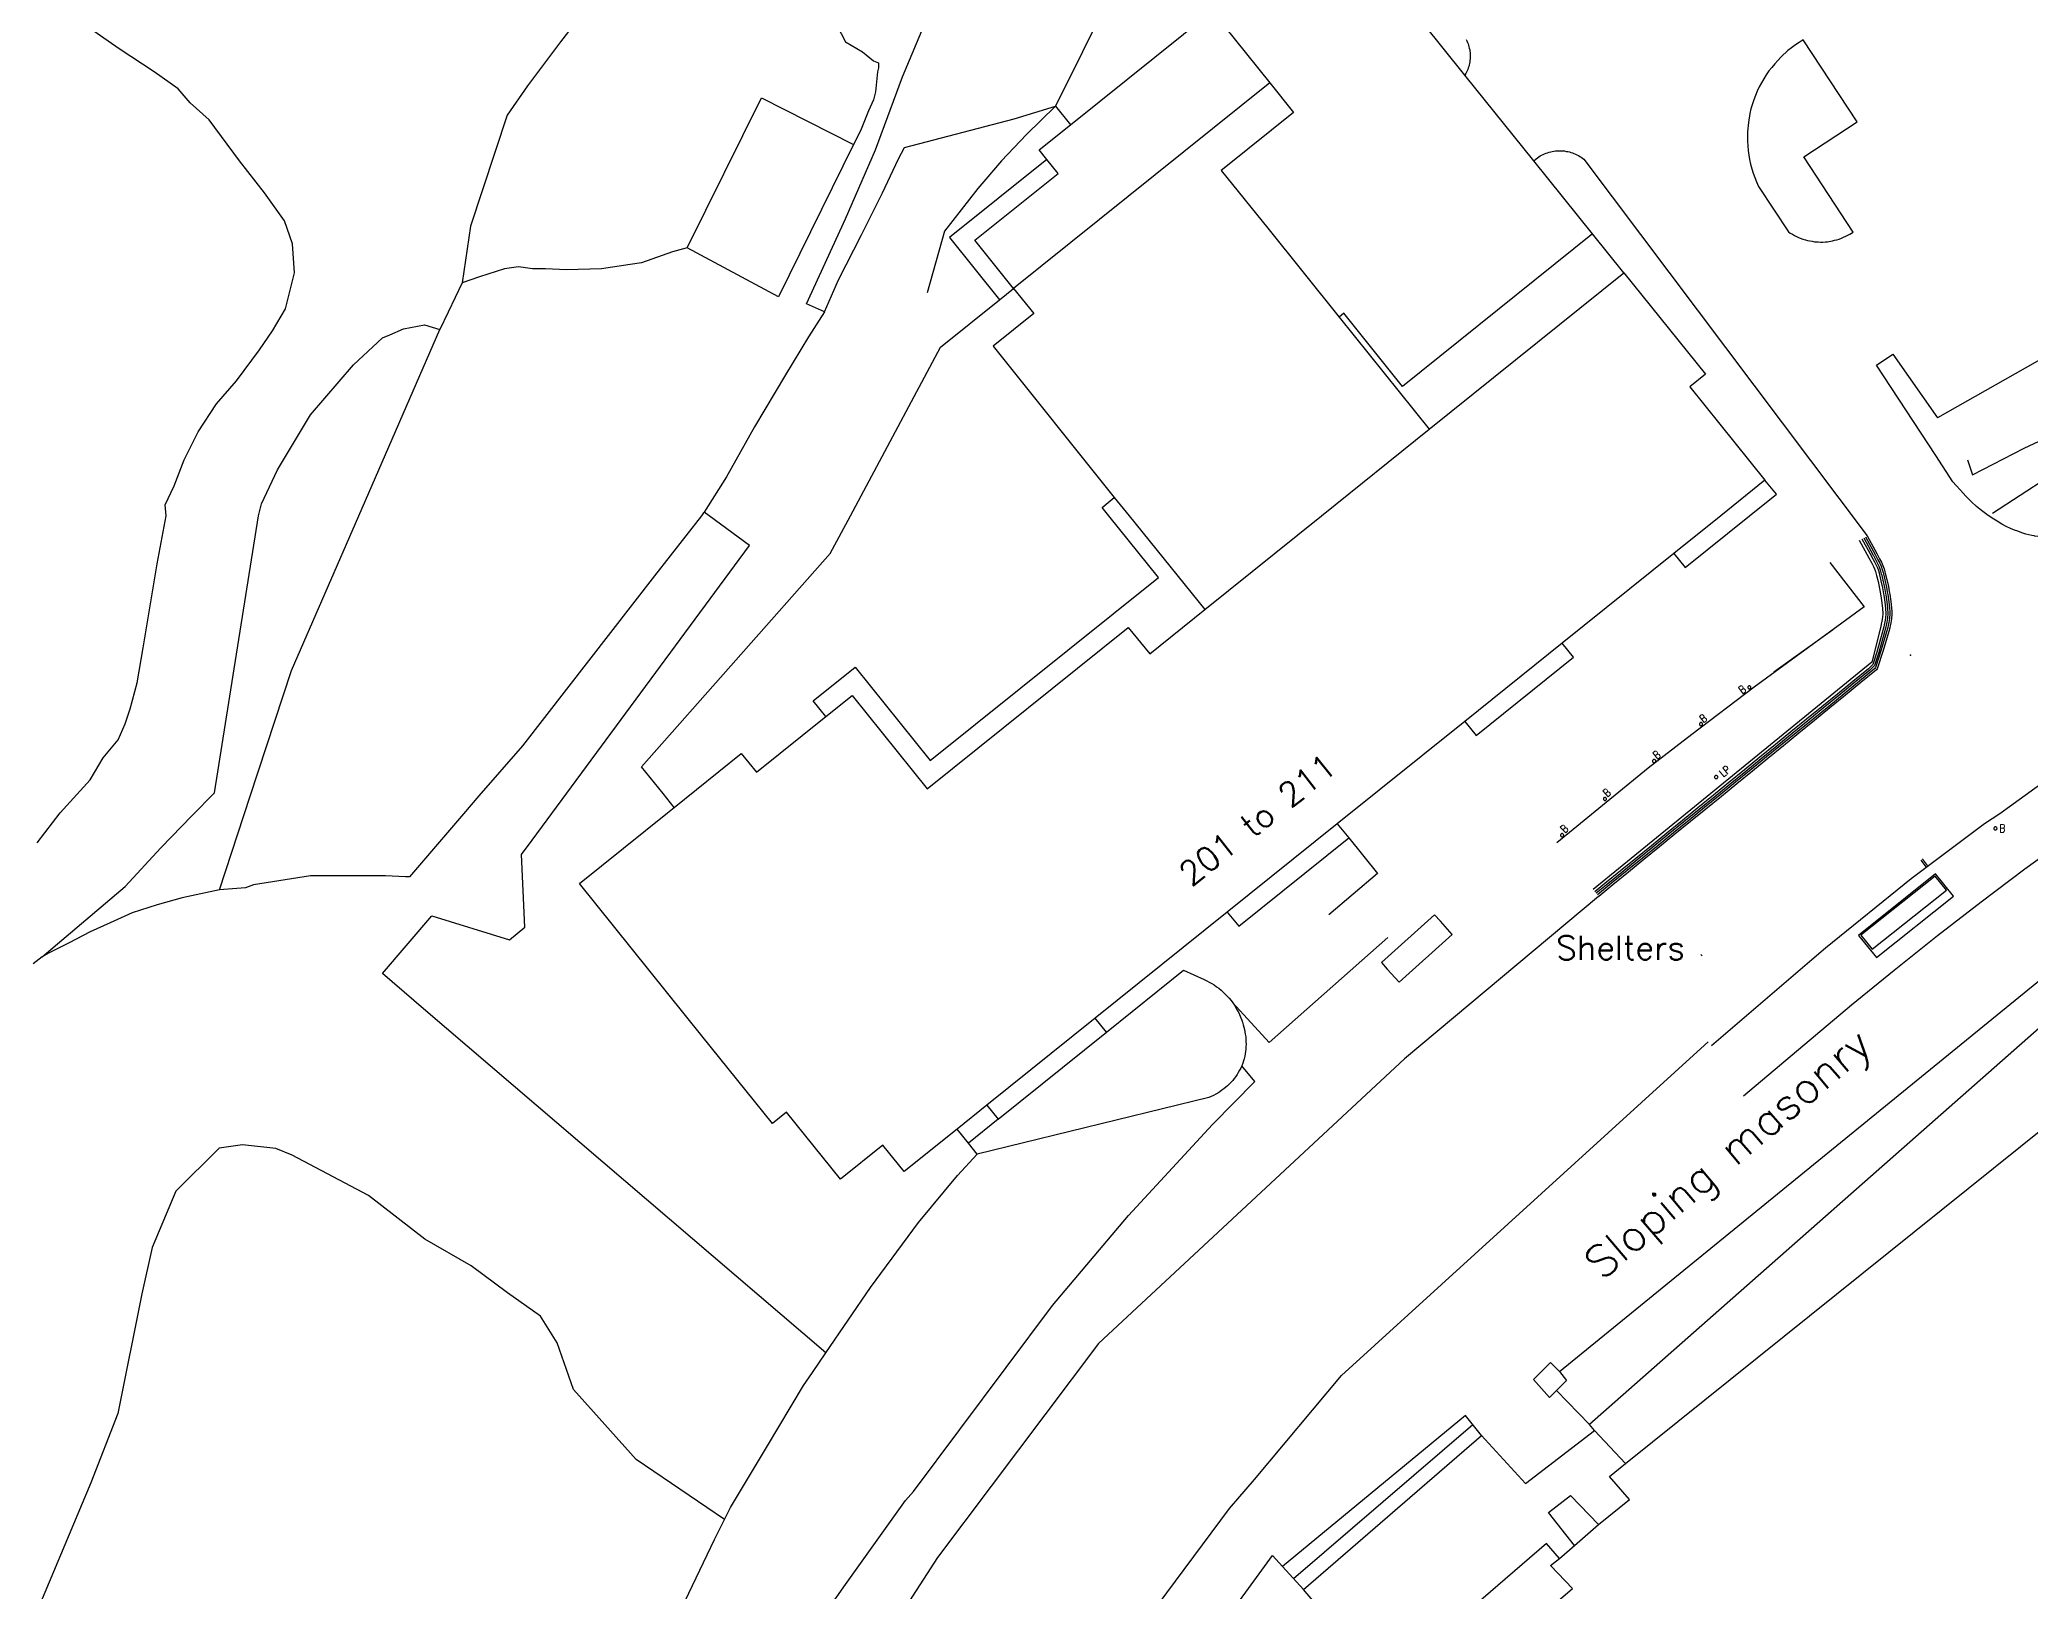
# Model space of a CAD drawing. Extents: x 427500 to 429848, y 434500 to 436505.
# Drawn here: x 429163.1 to 429262.6, y 434946.2 to 435023.8 of the extents above; entities that cross this region are included whole.
import ezdxf

# ---------------------------------------------------------------- set-up
doc = ezdxf.new("R2010")
doc.units = 0
doc.layers.get('0').update_dxf_attribs({"color": 222})
doc.layers.add('LPTIP_Ex_Base', color=8, linetype='Continuous')
doc.styles.add('MtXpl_Romans', font='romans__.ttf')
doc.styles.get("Standard").update_dxf_attribs({"font": 'romans.shx'})

# ---------------------------------------------------------------- blocks, each defined once
blk = doc.blocks.new('MH_LINE')
at = {"color": 0, "linetype": 'ByBlock', "flags": 128}
blk.add_lwpolyline([(-0.5, 0), (0.5, 0)], dxfattribs=at)
blk = doc.blocks.new('CIRCL')
at = {"color": 0, "linetype": 'ByBlock', "flags": 128}
for points in [[(0.5, 0), (0.475, 0.154), (0.404, 0.293), (0.293, 0.404), (0.154, 0.475), (0, 0.5), (-0.154, 0.475), (-0.293, 0.404), (-0.404, 0.293), (-0.475, 0.154), (-0.5, 0), (-0.475, -0.154), (-0.404, -0.293), (-0.293, -0.404), (-0.154, -0.475), (0, -0.5), (0.154, -0.475), (0.293, -0.404), (0.404, -0.293), (0.475, -0.154)], [(0.5, 0), (0.475, -0.154)]]:
    blk.add_lwpolyline(points, dxfattribs=at)

msp = doc.modelspace()

# ---------------------------------------------------------------- linework, layer by layer
at = {"layer": 'LPTIP_Ex_Base', "color": 251, "true_color": 0x636466}
for p, q in [((429221.45, 435035.78), (429213.85, 435020.49)), ((429191.45, 435026.75), (429189.1, 435023.7)), ((429234.32, 435022.04), (429230.68, 435026.57)), ((429206.2, 435021.95), (429207.9, 435026)), ((429167.05, 435023.35), (429164.25, 435025.3)), ((429202.7, 435024.95), (429203.35, 435023.7)), ((429214.6, 435019.55), (429221.68, 435025.24)), ((429221.68, 435025.24), (429224.56, 435021.65)), ((429189.1, 435023.7), (429187.45, 435021.5)), ((429203.35, 435023.7), (429204.2, 435023.2)), ((429234.39, 435023.82), (429234.42, 435023.75)), ((429234.42, 435023.75), (429234.45, 435023.68)), ((429234.45, 435023.68), (429234.48, 435023.61)), ((429234.48, 435023.61), (429234.5, 435023.54)), ((429234.5, 435023.54), (429234.52, 435023.46)), ((429250.84, 435023.55), (429250.65, 435023.41)), ((429251.03, 435023.68), (429250.84, 435023.55)), ((429251.23, 435023.8), (429251.03, 435023.68)), ((429253.93, 435019.71), (429251.23, 435023.8)), ((429168.8, 435022.2), (429167.05, 435023.35)), ((429204.2, 435023.2), (429204.75, 435022.75)), ((429204.75, 435022.75), (429205, 435022.65)), ((429205, 435022.65), (429205, 435022.4)), ((429234.53, 435022.55), (429234.51, 435022.48)), ((429234.52, 435023.46), (429234.54, 435023.39)), ((429234.55, 435022.62), (429234.53, 435022.55)), ((429234.54, 435023.39), (429234.56, 435023.31)), ((429234.56, 435022.7), (429234.55, 435022.62)), ((429234.56, 435023.31), (429234.57, 435023.24)), ((429234.57, 435022.78), (429234.56, 435022.7)), ((429234.57, 435023.24), (429234.58, 435023.16)), ((429234.58, 435022.85), (429234.57, 435022.78)), ((429234.58, 435023.16), (429234.58, 435023.08)), ((429234.58, 435023.08), (429234.59, 435023.01)), ((429234.59, 435023.01), (429234.58, 435022.93)), ((429234.58, 435022.93), (429234.58, 435022.85)), ((429249.81, 435022.61), (429249.66, 435022.43)), ((429249.96, 435022.78), (429249.81, 435022.61)), ((429250.13, 435022.95), (429249.96, 435022.78)), ((429250.47, 435023.27), (429250.13, 435022.95)), ((429250.65, 435023.41), (429250.47, 435023.27)), ((429170, 435021.35), (429168.8, 435022.2)), ((429204.95, 435022.2), (429204.85, 435021.2)), ((429204.85, 435018.3), (429206.2, 435021.95)), ((429205, 435022.4), (429204.95, 435022.2)), ((429224.56, 435021.65), (429211.76, 435011.37)), ((429224.56, 435021.65), (429225.75, 435020.17)), ((429234.36, 435022.12), (429234.32, 435022.04)), ((429237.76, 435017.76), (429234.32, 435022.04)), ((429234.4, 435022.19), (429234.36, 435022.12)), ((429234.43, 435022.26), (429234.4, 435022.19)), ((429234.46, 435022.33), (429234.43, 435022.26)), ((429234.49, 435022.4), (429234.46, 435022.33)), ((429234.51, 435022.48), (429234.49, 435022.4)), ((429249.14, 435021.66), (429249.03, 435021.45)), ((429249.38, 435022.06), (429249.14, 435021.66)), ((429249.52, 435022.25), (429249.38, 435022.06)), ((429249.66, 435022.43), (429249.52, 435022.25)), ((429170.6, 435020.65), (429170, 435021.35)), ((429171.55, 435019.8), (429170.6, 435020.65)), ((429187.45, 435021.5), (429186.435, 435020.038)), ((429195.43, 435013.41), (429199.15, 435020.9)), ((429199.15, 435020.9), (429203.75, 435018.57)), ((429204.75, 435020.8), (429204.5, 435020.25)), ((429204.85, 435021.2), (429204.75, 435020.8)), ((429248.76, 435020.8), (429248.62, 435020.36)), ((429248.84, 435021.02), (429248.76, 435020.8)), ((429248.93, 435021.24), (429248.84, 435021.02)), ((429249.03, 435021.45), (429248.93, 435021.24)), ((429173.05, 435017.75), (429171.55, 435019.8)), ((429186.435, 435020.038), (429184.606, 435014.496)), ((429204.5, 435020.25), (429204.1, 435019.25)), ((429206.3, 435018.43), (429211.79, 435019.86)), ((429211.79, 435019.86), (429213.85, 435020.49)), ((429213.85, 435020.49), (429212.41, 435019.08)), ((429213.04, 435018.3), (429214.6, 435019.55)), ((429213.85, 435020.49), (429214.6, 435019.55)), ((429225.75, 435020.17), (429222.37, 435017.46)), ((429248.49, 435019.67), (429248.45, 435019.21)), ((429248.57, 435020.13), (429248.49, 435019.67)), ((429248.62, 435020.36), (429248.57, 435020.13)), ((429251.26, 435017.95), (429253.93, 435019.71)), ((429203.75, 435018.57), (429200, 435010.95)), ((429204.1, 435019.25), (429203.75, 435018.57)), ((429212.41, 435019.08), (429211.16, 435017.75)), ((429248.45, 435019.21), (429248.44, 435018.98)), ((429248.44, 435018.98), (429248.45, 435018.74)), ((429248.45, 435018.74), (429248.46, 435018.51)), ((429174.3, 435016.15), (429173.05, 435017.75)), ((429203.35, 435014.85), (429204.85, 435018.3)), ((429205.2, 435016.15), (429206, 435017.85)), ((429206, 435017.85), (429206.3, 435018.43)), ((429213.42, 435017.83), (429208.55, 435013.92)), ((429211.16, 435017.75), (429209.97, 435016.37)), ((429213.42, 435017.83), (429213.04, 435018.3)), ((429213.98, 435017.13), (429213.42, 435017.83)), ((429237.76, 435017.76), (429237.88, 435017.86)), ((429240.7, 435014.11), (429237.76, 435017.76)), ((429237.88, 435017.86), (429237.95, 435017.91)), ((429237.95, 435017.91), (429238.01, 435017.95)), ((429238.01, 435017.95), (429238.08, 435018)), ((429238.08, 435018), (429238.15, 435018.04)), ((429238.15, 435018.04), (429238.23, 435018.07)), ((429238.23, 435018.07), (429238.3, 435018.11)), ((429238.3, 435018.11), (429238.38, 435018.14)), ((429238.38, 435018.14), (429238.45, 435018.16)), ((429238.45, 435018.16), (429238.53, 435018.19)), ((429238.53, 435018.19), (429238.61, 435018.21)), ((429238.61, 435018.21), (429238.69, 435018.23)), ((429238.69, 435018.23), (429238.77, 435018.24)), ((429238.77, 435018.24), (429238.85, 435018.25)), ((429238.85, 435018.25), (429238.93, 435018.26)), ((429238.93, 435018.26), (429239.06, 435018.26)), ((429239.06, 435018.26), (429239.14, 435018.26)), ((429239.14, 435018.26), (429239.22, 435018.25)), ((429239.22, 435018.25), (429239.3, 435018.25)), ((429239.3, 435018.25), (429239.38, 435018.23)), ((429239.38, 435018.23), (429239.46, 435018.22)), ((429239.46, 435018.22), (429239.54, 435018.2)), ((429239.54, 435018.2), (429239.62, 435018.18)), ((429239.62, 435018.18), (429239.69, 435018.15)), ((429239.69, 435018.15), (429239.77, 435018.12)), ((429239.77, 435018.12), (429239.84, 435018.09)), ((429239.84, 435018.09), (429239.92, 435018.06)), ((429239.92, 435018.06), (429239.99, 435018.02)), ((429239.99, 435018.02), (429240.06, 435017.98)), ((429240.06, 435017.98), (429240.13, 435017.94)), ((429240.13, 435017.94), (429240.2, 435017.89)), ((429240.2, 435017.89), (429240.26, 435017.84)), ((429240.26, 435017.84), (429254.431, 434999)), ((429248.46, 435018.51), (429248.48, 435018.28)), ((429248.48, 435018.28), (429248.51, 435018.04)), ((429248.51, 435018.04), (429248.55, 435017.82)), ((429248.55, 435017.82), (429248.6, 435017.59)), ((429248.6, 435017.59), (429248.66, 435017.36)), ((429253.73, 435014.19), (429251.26, 435017.95)), ((429209.82, 435013.78), (429213.98, 435017.13)), ((429222.37, 435017.46), (429222.14, 435017.27)), ((429222.14, 435017.27), (429224.46, 435014.39)), ((429248.66, 435017.36), (429248.73, 435017.14)), ((429248.73, 435017.14), (429248.89, 435016.7)), ((429248.89, 435016.7), (429249, 435016.47)), ((429175.3, 435014.75), (429174.3, 435016.15)), ((429204.15, 435014.05), (429205.2, 435016.15)), ((429209.97, 435016.37), (429208.3, 435014.23)), ((429249, 435016.47), (429250.49, 435014.21)), ((429175.7, 435013.6), (429175.3, 435014.75)), ((429201.4, 435010.6), (429203.35, 435014.85)), ((429175.8, 435012.15), (429175.7, 435013.6)), ((429184.606, 435014.496), (429184.197, 435011.65)), ((429203, 435011.8), (429204.15, 435014.05)), ((429208.3, 435014.23), (429207.44, 435011.15)), ((429208.55, 435013.92), (429211.06, 435010.81)), ((429211.76, 435011.37), (429209.82, 435013.78)), ((429224.46, 435014.39), (429228.03, 435009.94)), ((429240.7, 435014.11), (429231.2, 435006.47)), ((429242.27, 435012.15), (429240.7, 435014.11)), ((429250.49, 435014.21), (429250.58, 435014.14)), ((429250.58, 435014.14), (429250.69, 435014.08)), ((429250.69, 435014.08), (429250.79, 435014.02)), ((429250.79, 435014.02), (429250.9, 435013.97)), ((429250.9, 435013.97), (429251, 435013.92)), ((429251, 435013.92), (429251.22, 435013.84)), ((429251.22, 435013.84), (429251.34, 435013.8)), ((429251.34, 435013.8), (429251.45, 435013.77)), ((429251.45, 435013.77), (429251.57, 435013.75)), ((429251.57, 435013.75), (429251.68, 435013.73)), ((429251.68, 435013.73), (429251.8, 435013.71)), ((429251.8, 435013.71), (429251.98, 435013.7)), ((429251.98, 435013.7), (429252.1, 435013.69)), ((429252.1, 435013.69), (429252.22, 435013.69)), ((429252.22, 435013.69), (429252.34, 435013.7)), ((429252.34, 435013.7), (429252.45, 435013.71)), ((429252.45, 435013.71), (429252.69, 435013.75)), ((429252.69, 435013.75), (429252.8, 435013.78)), ((429252.8, 435013.78), (429252.92, 435013.81)), ((429252.92, 435013.81), (429253.03, 435013.84)), ((429253.03, 435013.84), (429253.14, 435013.88)), ((429253.14, 435013.88), (429253.47, 435014.03)), ((429253.47, 435014.03), (429253.57, 435014.09)), ((429253.57, 435014.09), (429253.73, 435014.19)), ((429192.591, 435012.566), (429191.15, 435012.35)), ((429193.15, 435012.65), (429192.591, 435012.566)), ((429194.7, 435013.2), (429193.15, 435012.65)), ((429195.43, 435013.41), (429194.7, 435013.2)), ((429200, 435010.95), (429195.43, 435013.41)), ((429175.35, 435010.35), (429175.8, 435012.15)), ((429184.197, 435011.65), (429183.496, 435010.19)), ((429185.05, 435011.95), (429184.197, 435011.65)), ((429186.3, 435012.35), (429185.05, 435011.95)), ((429187, 435012.45), (429186.3, 435012.35)), ((429187.7, 435012.35), (429187, 435012.45)), ((429188.35, 435012.35), (429187.7, 435012.35)), ((429189.4, 435012.3), (429188.35, 435012.35)), ((429191.15, 435012.35), (429189.4, 435012.3)), ((429202.3, 435010.2), (429203, 435011.8)), ((429232.53, 435004.33), (429242.27, 435012.15)), ((429242.27, 435012.15), (429246.34, 435007.08)), ((429202.3, 435010.2), (429201.4, 435010.6)), ((429208.11, 435008.44), (429211.06, 435010.81)), ((429211.06, 435010.81), (429211.76, 435011.37)), ((429211.76, 435011.37), (429212.77, 435010.12)), ((429269.26, 435011.327), (429257.953, 435004.907)), ((429174.7, 435009.25), (429175.35, 435010.35)), ((429183.496, 435010.19), (429183.081, 435009.326)), ((429202.3, 435010.2), (429201.5, 435008.95)), ((429212.77, 435010.12), (429210.73, 435008.48)), ((429228.26, 435010.13), (429228.03, 435009.94)), ((429228.03, 435009.94), (429232.53, 435004.33)), ((429231.2, 435006.47), (429228.26, 435010.13)), ((429174.05, 435008.3), (429174.7, 435009.25)), ((429178.75, 435007.55), (429180.2, 435008.9)), ((429179.023, 435000), (429183.081, 435009.326)), ((429180.2, 435008.9), (429180.58, 435009.06)), ((429180.58, 435009.06), (429181.25, 435009.35)), ((429181.25, 435009.35), (429182.3, 435009.55)), ((429182.3, 435009.55), (429183.081, 435009.326)), ((429201.5, 435008.95), (429200.35, 435007.05)), ((429172.9, 435006.75), (429174.05, 435008.3)), ((429203.6, 435000), (429208.11, 435008.44)), ((429210.73, 435008.48), (429216.79, 435000.92)), ((429254.89, 435007.53), (429255.72, 435008.08)), ((429255.72, 435008.08), (429257.953, 435004.907)), ((429171.9, 435005.6), (429172.9, 435006.75)), ((429176.6, 435005.05), (429178.75, 435007.55)), ((429200.35, 435007.05), (429198.8, 435004.45)), ((429246.34, 435007.08), (429245.56, 435006.45)), ((429257.86, 435003.02), (429254.89, 435007.53)), ((429171, 435004.2), (429171.9, 435005.6)), ((429245.56, 435006.45), (429249.32, 435001.78)), ((429174.95, 435002.3), (429176.6, 435005.05)), ((429170.3, 435002.8), (429171, 435004.2)), ((429198.8, 435004.45), (429197.4, 435001.95)), ((429227.15, 435000), (429232.53, 435004.33)), ((429169.8, 435001.5), (429170.3, 435002.8)), ((429258.71, 435001.698), (429257.86, 435003.02)), ((429174.15, 435000.6), (429174.95, 435002.3)), ((429197.4, 435001.95), (429196.28, 435000.19)), ((429249.32, 435001.78), (429247.11, 435000)), ((429249.89, 435001.08), (429249.32, 435001.78)), ((429258.71, 435001.698), (429258.71, 435001.698)), ((429169.35, 435000.55), (429169.8, 435001.5)), ((429216.18, 435000.42), (429216.79, 435000.92)), ((429216.79, 435000.92), (429217.53, 435000)), ((429248.55, 435000), (429249.89, 435001.08)), ((429168.95, 434997.6), (429169.4, 435000)), ((429169.4, 435000), (429169.35, 435000.55)), ((429172.735, 434992.038), (429174, 435000)), ((429174, 435000), (429174.15, 435000.6)), ((429175.654, 434992.259), (429179.023, 435000)), ((429196.15, 435000), (429193.8, 434997)), ((429196.25, 435000.15), (429196.15, 435000)), ((429196.28, 435000.19), (429196.25, 435000.15)), ((429196.54, 435000), (429196.28, 435000.19)), ((429198.56, 434998.51), (429196.54, 435000)), ((429202.59, 434998.12), (429203.6, 435000)), ((429216.517, 435000), (429216.18, 435000.42)), ((429219, 434996.91), (429216.517, 435000)), ((429217.53, 435000), (429221.31, 434995.31)), ((429221.31, 434995.31), (429227.15, 435000)), ((429247.11, 435000), (429244.76, 434998.12)), ((429245.33, 434997.41), (429248.55, 435000)), ((429254.431, 434999), (429254.431, 434999)), ((429187.696, 434983.786), (429198.56, 434998.51)), ((429193.16, 434987.44), (429202.59, 434998.12)), ((429244.76, 434998.12), (429239.18, 434993.63)), ((429244.76, 434998.12), (429245.33, 434997.41)), ((429168.25, 434993.4), (429168.95, 434997.6)), ((429193.8, 434997), (429187.2, 434988.5)), ((429207.59, 434987.76), (429219, 434996.91)), ((429218.56, 434993.1), (429221.31, 434995.31)), ((429207.44, 434986.35), (429217.49, 434994.42)), ((429217.49, 434994.42), (429218.56, 434993.1)), ((429167.95, 434991.65), (429168.25, 434993.4)), ((429239.18, 434993.63), (429234.31, 434989.72)), ((429234.88, 434989.02), (429239.74, 434992.93)), ((429239.74, 434992.93), (429239.18, 434993.63)), ((429171.8, 434986.15), (429172.735, 434992.038)), ((429173.591, 434985.987), (429175.654, 434992.259)), ((429201.74, 434990.74), (429203.84, 434992.43)), ((429203.84, 434992.43), (429207.59, 434987.76)), ((429167.6, 434990.35), (429167.95, 434991.65)), ((429202.37, 434989.96), (429201.74, 434990.74)), ((429202.37, 434989.96), (429203.69, 434991.02)), ((429203.69, 434991.02), (429207.44, 434986.35)), ((429167.35, 434989.6), (429167.6, 434990.35)), ((429198.9, 434987.18), (429202.37, 434989.96)), ((429234.31, 434989.72), (429227.94, 434984.6)), ((429234.31, 434989.72), (429234.88, 434989.02)), ((429166.25, 434987.9), (429167, 434988.8)), ((429167, 434988.8), (429167.35, 434989.6)), ((429165.6, 434986.8), (429166.25, 434987.9)), ((429187.2, 434988.5), (429185.028, 434985.997)), ((429194.79, 434985.41), (429198.14, 434988.11)), ((429198.14, 434988.11), (429198.9, 434987.18)), ((429164.1, 434985.15), (429165.6, 434986.8)), ((429194.23, 434986.11), (429193.16, 434987.44)), ((429170.69, 434985.015), (429171.8, 434986.15)), ((429172.05, 434981.3), (429173.591, 434985.987)), ((429185.028, 434985.997), (429184.25, 434985.1)), ((429194.79, 434985.41), (429194.23, 434986.11)), ((429162.95, 434983.65), (429164.1, 434985.15)), ((429169.132, 434983.397), (429170.69, 434985.015)), ((429184.25, 434985.1), (429181.55, 434981.95)), ((429190.06, 434981.61), (429194.46, 434985.15)), ((429194.46, 434985.15), (429194.79, 434985.41)), ((429187.16, 434983.06), (429187.696, 434983.786)), ((429227.94, 434984.6), (429222.44, 434980.18)), ((429223.01, 434979.48), (429228.51, 434983.9)), ((429227.94, 434984.6), (429228.51, 434983.9)), ((429228.51, 434983.9), (429229.95, 434982.11)), ((429167.335, 434981.463), (429169.132, 434983.397)), ((429187.33, 434979.42), (429187.16, 434983.06)), ((429176.6, 434982), (429173.75, 434981.55)), ((429180.35, 434982), (429176.6, 434982)), ((429181.35, 434981.95), (429180.35, 434982)), ((429181.55, 434981.95), (429181.35, 434981.95)), ((429229.95, 434982.11), (429227.509, 434980.051)), ((429163.2, 434977.95), (429167.335, 434981.463)), ((429170.2, 434980.9), (429168.95, 434980.55)), ((429170.9, 434981.05), (429170.2, 434980.9)), ((429172.05, 434981.3), (429170.9, 434981.05)), ((429173.35, 434981.4), (429172.05, 434981.3)), ((429173.75, 434981.55), (429173.35, 434981.4)), ((429196.17, 434974), (429190.06, 434981.61)), ((429241.005, 434980.962), (429231.292, 434972.847)), ((429239.05, 434957.2), (429268.605, 434981.313)), ((429167.7, 434980.15), (429166.6, 434979.65)), ((429168.95, 434980.55), (429167.7, 434980.15)), ((429180.21, 434977.11), (429182.68, 434979.99)), ((429182.68, 434979.99), (429186.55, 434978.79)), ((429222.44, 434980.18), (429215.84, 434974.88)), ((429222.44, 434980.18), (429223.01, 434979.48)), ((429232.8, 434980.05), (429230.143, 434977.663)), ((429233.095, 434979.722), (429232.8, 434980.05)), ((429233.686, 434979.063), (429233.095, 434979.722)), ((429269.836, 434980.381), (429240.55, 434954.55)), ((429165.6, 434979.2), (429164.55, 434978.65)), ((429166.6, 434979.65), (429165.6, 434979.2)), ((429186.55, 434978.79), (429187.33, 434979.42)), ((429230.462, 434978.912), (429224.538, 434973.652)), ((429231.029, 434976.677), (429233.686, 434979.063)), ((429163.2, 434977.95), (429162.75, 434977.6)), ((429163.55, 434978.15), (429163.2, 434977.95)), ((429164.55, 434978.65), (429163.55, 434978.15)), ((429182.26, 434975.35), (429180.21, 434977.11)), ((429216.41, 434974.17), (429220.25, 434977.27)), ((429220.25, 434977.27), (429221.28, 434976.81)), ((429221.28, 434976.81), (429221.41, 434976.75)), ((429221.41, 434976.75), (429221.54, 434976.68)), ((429230.143, 434977.663), (429230.438, 434977.334)), ((429230.438, 434977.334), (429231.029, 434976.677)), ((429242.35, 434952.6), (429272.913, 434977.146)), ((429221.54, 434976.68), (429221.66, 434976.61)), ((429221.66, 434976.61), (429221.79, 434976.54)), ((429221.79, 434976.54), (429221.9, 434976.45)), ((429221.9, 434976.45), (429222.02, 434976.37)), ((429222.02, 434976.37), (429222.13, 434976.28)), ((429222.13, 434976.28), (429222.24, 434976.18)), ((429222.24, 434976.18), (429222.34, 434976.08)), ((429222.34, 434976.08), (429222.44, 434975.98)), ((429222.44, 434975.98), (429222.54, 434975.87)), ((429222.54, 434975.87), (429222.63, 434975.76)), ((429222.63, 434975.76), (429222.71, 434975.64)), ((429202.37, 434958.14), (429182.26, 434975.35)), ((429215.84, 434974.88), (429210.42, 434970.52)), ((429216.41, 434974.17), (429215.84, 434974.88)), ((429224.538, 434973.652), (429222.71, 434975.64)), ((429222.71, 434975.64), (429222.8, 434975.52)), ((429222.8, 434975.52), (429222.87, 434975.4)), ((429222.87, 434975.4), (429222.94, 434975.28)), ((429222.94, 434975.28), (429223.01, 434975.15)), ((429223.01, 434975.15), (429223.12, 434974.9)), ((429223.12, 434974.9), (429223.16, 434974.78)), ((429223.16, 434974.78), (429223.2, 434974.67)), ((429199.7, 434969.61), (429196.17, 434974)), ((429210.98, 434969.82), (429216.41, 434974.17)), ((429223.2, 434974.67), (429223.24, 434974.55)), ((429223.24, 434974.55), (429223.27, 434974.43)), ((429223.27, 434974.43), (429223.3, 434974.31)), ((429223.3, 434974.31), (429223.32, 434974.19)), ((429223.32, 434974.19), (429223.34, 434974.07)), ((429223.34, 434974.07), (429223.36, 434973.94)), ((429223.36, 434973.94), (429223.37, 434973.82)), ((429223.37, 434973.82), (429223.37, 434973.7)), ((429231.292, 434972.847), (429216, 434958.6)), ((429223.28, 434972.85), (429223.25, 434972.74)), ((429223.31, 434972.97), (429223.28, 434972.85)), ((429223.33, 434973.09), (429223.31, 434972.97)), ((429223.35, 434973.21), (429223.33, 434973.09)), ((429223.37, 434973.33), (429223.35, 434973.21)), ((429223.37, 434973.7), (429223.38, 434973.58)), ((429223.38, 434973.58), (429223.37, 434973.45)), ((429223.37, 434973.45), (429223.37, 434973.33)), ((429228.15, 434957), (429246.48, 434973.698)), ((429246.48, 434973.698), (429246.48, 434973.698)), ((429246.48, 434973.698), (429246.48, 434973.698)), ((429246.48, 434973.698), (429246.48, 434973.698)), ((429246.48, 434973.698), (429246.48, 434973.698)), ((429246.48, 434973.698), (429246.48, 434973.698)), ((429222.71, 434971.76), (429222.63, 434971.67)), ((429222.79, 434971.86), (429222.71, 434971.76)), ((429222.86, 434971.96), (429222.79, 434971.86)), ((429222.93, 434972.06), (429222.86, 434971.96)), ((429222.99, 434972.16), (429222.93, 434972.06)), ((429223.05, 434972.27), (429222.99, 434972.16)), ((429223.11, 434972.38), (429223.05, 434972.27)), ((429223.16, 434972.49), (429223.11, 434972.38)), ((429223.21, 434972.62), (429223.16, 434972.49)), ((429223.81, 434971.71), (429223.16, 434972.49)), ((429223.25, 434972.74), (429223.21, 434972.62)), ((429221.52, 434970.91), (429209.94, 434968.08)), ((429221.64, 434970.96), (429221.52, 434970.91)), ((429221.75, 434971.01), (429221.64, 434970.96)), ((429221.7, 434969.55), (429223.81, 434971.71)), ((429221.86, 434971.07), (429221.75, 434971.01)), ((429221.96, 434971.13), (429221.86, 434971.07)), ((429222.07, 434971.2), (429221.96, 434971.13)), ((429222.17, 434971.27), (429222.07, 434971.2)), ((429222.27, 434971.34), (429222.17, 434971.27)), ((429222.36, 434971.42), (429222.27, 434971.34)), ((429222.45, 434971.5), (429222.36, 434971.42)), ((429222.54, 434971.58), (429222.45, 434971.5)), ((429222.63, 434971.67), (429222.54, 434971.58)), ((429200.41, 434970.18), (429199.7, 434969.61)), ((429203.1, 434966.82), (429200.41, 434970.18)), ((429210.42, 434970.52), (429208.94, 434969.33)), ((429210.98, 434969.82), (429209.5, 434968.63)), ((429210.42, 434970.52), (429210.98, 434969.82)), ((429208.94, 434969.33), (429206.29, 434967.2)), ((429209.5, 434968.63), (429208.94, 434969.33)), ((429217.5, 434965), (429221.7, 434969.55)), ((429172.042, 434968.374), (429169.869, 434966.227)), ((429173.206, 434968.533), (429172.042, 434968.374)), ((429174.867, 434968.357), (429173.206, 434968.533)), ((429175.695, 434968.02), (429174.867, 434968.357)), ((429179.505, 434966.003), (429175.695, 434968.02)), ((429205.22, 434968.53), (429203.1, 434966.82)), ((429206.29, 434967.2), (429205.22, 434968.53)), ((429208.95, 434967), (429209.94, 434968.08)), ((429209.94, 434968.08), (429209.5, 434968.63)), ((429207, 434964.65), (429208.95, 434967)), ((429169.869, 434966.227), (429168.689, 434963.409)), ((429182.317, 434963.826), (429179.505, 434966.003)), ((429213.7, 434960.5), (429217.5, 434965)), ((429184.635, 434962.483), (429182.317, 434963.826)), ((429204.6, 434961.4), (429207, 434964.65)), ((429168.689, 434963.409), (429168.177, 434961.086)), ((429186.455, 434961.143), (429184.635, 434962.483)), ((429168.177, 434961.086), (429166.978, 434955.111)), ((429188.11, 434959.97), (429186.455, 434961.143)), ((429202.37, 434958.14), (429204.6, 434961.4)), ((429188.933, 434958.636), (429188.11, 434959.97)), ((429206.75, 434951.2), (429213.7, 434960.5)), ((429189.75, 434956.305), (429188.933, 434958.636)), ((429201.7, 434957.15), (429202.37, 434958.14)), ((429216, 434958.6), (429207.95, 434947.9)), ((429201.25, 434956.5), (429201.7, 434957.15)), ((429223.8, 434951.8), (429228.15, 434957)), ((429238.6, 434957.65), (429237.75, 434956.8)), ((429239.05, 434957.2), (429238.6, 434957.65)), ((429239.05, 434957.2), (429239.4, 434956.75)), ((429192.886, 434952.797), (429189.75, 434956.305)), ((429199.4, 434953.4), (429201.25, 434956.5)), ((429237.75, 434956.8), (429238.55, 434955.9)), ((429238.55, 434955.9), (429238.9, 434956.25)), ((429239.4, 434956.75), (429238.9, 434956.25)), ((429240.55, 434954.55), (429238.9, 434956.25)), ((429166.978, 434955.111), (429165.628, 434951.629)), ((429234.35, 434955), (429225.2, 434947.45)), ((429235.15, 434954), (429234.35, 434955)), ((429225.75, 434946.85), (429234.71, 434954.56)), ((429226.25, 434946.3), (429235.15, 434954)), ((429235.15, 434954), (429237.35, 434951.6)), ((429237.35, 434951.6), (429240.8, 434954.25)), ((429240.8, 434954.25), (429240.55, 434954.55)), ((429242.35, 434952.6), (429240.8, 434954.25)), ((429197.6, 434950.4), (429199.4, 434953.4)), ((429197.304, 434949.807), (429192.886, 434952.797)), ((429241.55, 434951.95), (429242.35, 434952.6)), ((429242.55, 434950.8), (429241.55, 434951.95)), ((429165.628, 434951.629), (429160.741, 434940.027)), ((429206.35, 434950.75), (429206.75, 434951.2)), ((429222.55, 434950.35), (429223.8, 434951.8)), ((429238.5, 434950.15), (429239.6, 434951)), ((429239.6, 434951), (429241, 434949.55)), ((429197.304, 434949.807), (429197.6, 434950.4)), ((429203.35, 434946.55), (429206.35, 434950.75)), ((429218.5, 434944.9), (429222.55, 434950.35)), ((429239.8, 434948.5), (429238.5, 434950.15)), ((429241, 434949.55), (429242.55, 434950.8)), ((429196.8, 434948.8), (429197.304, 434949.807)), ((429239.8, 434948.5), (429241, 434949.55)), ((429194.6, 434944.2), (429196.8, 434948.8)), ((429207.95, 434947.9), (429200, 434935.6)), ((429217.55, 434938.2), (429224.7, 434948)), ((429224.7, 434948), (429225.2, 434947.45)), ((429238.4, 434948.6), (429232.724, 434943.708)), ((429239.05, 434947.85), (429238.4, 434948.6)), ((429239.05, 434947.85), (429239.8, 434948.5)), ((429226.25, 434946.3), (429225.2, 434947.45)), ((429238.6, 434947.5), (429239.05, 434947.85)), ((429239.7, 434946.35), (429238.6, 434947.5)), ((429200.4, 434942.35), (429203.35, 434946.55)), ((429228.226, 434943.98), (429226.25, 434946.3)), ((429233, 434940.6), (429239.7, 434946.35))]:
    msp.add_line(p, q, dxfattribs=at)
at = {"layer": 'LPTIP_Ex_Base', "color": 251, "true_color": 0x636466, "flags": 128}
for points in [[(429246.643, 434973.509), (429251.657, 434977.809), (429252.342, 434978.393), (429256.622, 434981.868), (429260.298, 434984.605), (429261.063, 434985.118), (429263.295, 434986.736), (429270.806, 434991.995), (429277.66, 434996.769), (429284.368, 435001.406), (429291.742, 435006.423), (429292.49, 435006.923)], [(429259.448, 435002.797), (429259.7, 435002.045), (429262.282, 435003.392), (429268.653, 435006.373)], [(429264.189, 435004.241), (429264.552, 435003.643), (429263.467, 435001.919), (429260.698, 435000.111)], [(429262.072, 434999.18), (429261.954, 434999.229), (429261.79, 434999.292), (429261.594, 434999.373), (429261.379, 434999.472), (429261.16, 434999.59), (429260.929, 434999.73), (429260.678, 434999.889), (429260.415, 435000.067), (429260.153, 435000.26), (429259.9, 435000.465), (429259.638, 435000.709), (429259.361, 435000.992), (429259.097, 435001.277), (429258.871, 435001.525), (429258.71, 435001.698)], [(429254.167, 434998.857), (429254.646, 434997.979), (429254.651, 434997.969), (429254.789, 434997.708), (429254.878, 434997.54), (429254.939, 434997.407), (429254.989, 434997.262), (429255.041, 434997.077), (429255.047, 434997.056), (429255.12, 434996.756), (429255.195, 434996.403), (429255.25, 434996.104), (429255.263, 434996.032), (429255.319, 434995.676), (429255.354, 434995.371), (429255.36, 434995.119), (429255.361, 434995.119), (429255.342, 434994.888), (429255.311, 434994.699), (429255.282, 434994.554), (429255.264, 434994.446), (429255.183, 434994.153), (429254.915, 434993.189), (429254.719, 434992.563), (429254.493, 434992.351), (429253.718, 434991.719), (429252.943, 434991.087), (429252.168, 434990.455), (429251.393, 434989.823), (429250.619, 434989.191), (429249.844, 434988.559), (429249.069, 434987.927), (429248.294, 434987.295), (429247.519, 434986.663), (429246.744, 434986.03), (429245.969, 434985.398), (429245.194, 434984.766), (429244.419, 434984.134), (429243.644, 434983.502), (429242.869, 434982.87), (429242.095, 434982.238), (429241.32, 434981.606), (429240.82, 434981.198), (429240.82, 434981.198)], [(429254.255, 434998.905), (429254.734, 434998.027), (429254.74, 434998.016), (429254.877, 434997.754), (429254.966, 434997.586), (429255.03, 434997.449), (429255.084, 434997.295), (429255.137, 434997.104), (429255.144, 434997.08), (429255.217, 434996.78), (429255.293, 434996.423), (429255.348, 434996.122), (429255.362, 434996.048), (429255.418, 434995.691), (429255.454, 434995.382), (429255.46, 434995.122), (429255.46, 434995.111), (429255.442, 434994.88), (429255.41, 434994.683), (429255.38, 434994.534), (429255.363, 434994.43), (429255.279, 434994.126), (429255.011, 434993.162), (429254.803, 434992.508), (429254.556, 434992.274), (429253.781, 434991.642), (429253.006, 434991.01), (429252.232, 434990.377), (429251.457, 434989.745), (429250.682, 434989.113), (429249.907, 434988.481), (429249.132, 434987.849), (429248.357, 434987.217), (429247.582, 434986.585), (429246.807, 434985.953), (429246.032, 434985.321), (429245.257, 434984.689), (429244.482, 434984.057), (429243.708, 434983.425), (429242.933, 434982.793), (429242.158, 434982.16), (429241.383, 434981.528), (429240.883, 434981.121), (429240.883, 434981.121)], [(429254.343, 434998.953), (429254.822, 434998.075), (429254.828, 434998.064), (429254.966, 434997.801), (429255.057, 434997.629), (429255.125, 434997.482), (429255.18, 434997.322), (429255.221, 434997.174), (429255.24, 434997.107), (429255.315, 434996.8), (429255.391, 434996.441), (429255.435, 434996.202), (429255.46, 434996.066), (429255.517, 434995.703), (429255.554, 434995.385), (429255.558, 434995.219), (429255.561, 434995.114), (429255.541, 434994.864), (429255.508, 434994.664), (429255.479, 434994.518), (429255.462, 434994.413), (429255.413, 434994.25), (429255.129, 434993.291), (429254.847, 434992.408), (429254.817, 434992.367), (429254.054, 434991.735), (429253.279, 434991.103), (429252.505, 434990.471), (429251.73, 434989.839), (429250.955, 434989.207), (429250.18, 434988.575), (429249.405, 434987.943), (429248.63, 434987.311), (429247.855, 434986.679), (429247.08, 434986.047), (429246.305, 434985.414), (429245.53, 434984.782), (429244.755, 434984.15), (429243.981, 434983.518), (429243.206, 434982.886), (429242.431, 434982.254), (429241.656, 434981.622), (429240.946, 434981.043), (429240.946, 434981.043)], [(429254.431, 434999), (429254.909, 434998.123), (429254.916, 434998.11), (429255.054, 434997.847), (429255.145, 434997.675), (429255.216, 434997.524), (429255.274, 434997.354), (429255.318, 434997.201), (429255.337, 434997.13), (429255.412, 434996.824), (429255.489, 434996.462), (429255.533, 434996.22), (429255.559, 434996.081), (429255.616, 434995.718), (429255.653, 434995.396), (429255.658, 434995.222), (429255.661, 434995.106), (429255.64, 434994.856), (429255.607, 434994.648), (429255.577, 434994.498), (429255.56, 434994.397), (429255.509, 434994.221), (429255.225, 434993.262), (429254.93, 434992.352), (429254.893, 434992.303), (429254.118, 434991.658), (429253.343, 434991.026), (429252.568, 434990.394), (429251.793, 434989.762), (429251.018, 434989.129), (429250.243, 434988.497), (429249.468, 434987.865), (429248.693, 434987.233), (429247.918, 434986.601), (429247.143, 434985.969), (429246.368, 434985.337), (429245.594, 434984.705), (429244.819, 434984.073), (429244.044, 434983.441), (429243.269, 434982.809), (429242.494, 434982.177), (429241.719, 434981.545), (429241.01, 434980.966), (429241.01, 434980.966)], [(429254.035, 434998.785), (429254.519, 434997.898), (429254.656, 434997.638), (429254.743, 434997.474), (429254.799, 434997.353), (429254.845, 434997.219), (429254.902, 434997.017), (429254.974, 434996.723), (429255.047, 434996.374), (429255.115, 434996.006), (429255.17, 434995.657), (429255.204, 434995.362), (429255.21, 434995.121), (429255.193, 434994.908), (429255.164, 434994.727), (429255.135, 434994.58), (429255.116, 434994.471)], [(429263.574, 434998.977), (429263.421, 434998.964), (429263.268, 434998.959), (429263.115, 434998.961), (429262.963, 434998.97), (429262.811, 434998.987), (429262.778, 434998.992), (429262.659, 434999.011), (429262.51, 434999.043), (429262.362, 434999.082), (429262.216, 434999.127), (429262.072, 434999.18)], [(429252.564, 434997.674), (429254.285, 434995.451), (429253.163, 434994.624), (429248.784, 434991.433), (429245.66, 434989.068), (429243.486, 434987.381), (429239.922, 434984.467), (429238.919, 434983.646)], [(429255.116, 434994.471), (429254.655, 434992.677)], [(429254.655, 434992.677), (429240.725, 434981.315)], [(429248.248, 434970.994), (429253.651, 434975.535), (429255.784, 434977.27), (429257.945, 434979.007), (429260.125, 434980.688), (429262.315, 434982.34), (429263.797, 434983.414), (429264.441, 434983.238)], [(429257.104, 434982.776), (429257.357, 434982.452), (429257.357, 434982.452)], [(429257.183, 434982.838), (429257.435, 434982.514), (429257.435, 434982.514)], [(429246.173, 434977.986), (429246.111, 434978.064), (429246.111, 434978.064)]]:
    msp.add_lwpolyline(points, dxfattribs=at)
for points in [[(429258.738, 434980.974), (429257.848, 434982.088), (429254.001, 434979.019), (429254.89, 434977.904)], [(429258.392, 434981.28), (429257.831, 434981.986), (429254.113, 434979.027), (429254.674, 434978.322)]]:
    msp.add_lwpolyline(points, close=True, dxfattribs=at)
at = {"layer": 'LPTIP_Ex_Base', "color": 251, "true_color": 0x636466}
msp.add_point((429256.591, 434993.028), dxfattribs=at)

# ---------------------------------------------------------------- block references
for name, p, xscale, yscale, zscale, rotation in [('MH_LINE', (429251.235, 434993.253), 3.607429, 2, 3.607429, 35.69752500000001), ('CIRCL', (429248.538, 434991.423), 0.16, 0.16, 0.16, 37.31498100000001), ('CIRCL', (429246.123, 434989.582), 0.16, 0.16, 0.16, 37.31498100000001), ('CIRCL', (429243.78, 434987.737), 0.16, 0.16, 0.16, 38.234692), ('CIRCL', (429246.88, 434986.936), 0.16, 0.16, 0.16, 216.340167), ('CIRCL', (429241.321, 434985.838), 0.16, 0.16, 0.16, 37.66132499999999), ('CIRCL', (429239.178, 434984.028), 0.16, 0.16, 0.16, 40.193413), ('CIRCL', (429260.842, 434984.369), 0.16, 0.16, 0.16, 347.034426)]:
    msp.add_blockref(name, p, dxfattribs=dict(at, xscale=xscale, yscale=yscale, zscale=zscale, rotation=rotation))

# ---------------------------------------------------------------- texts
at = {"layer": 'LPTIP_Ex_Base', "color": 251, "true_color": 0x636466, "width": 0.8}
for s, rotation, p in [('B', 36.87, (429248.191, 434991.067)), ('B', 38.15722, (429246.243, 434989.624)), ('B', 39.25139, (429243.925, 434987.8)), ('LP', 37.97167, (429247.23, 434986.905)), ('B', 40.54889, (429241.437, 434985.91)), ('B', 43.19139, (429239.322, 434984.105))]:
    msp.add_text(s, height=0.4, rotation=rotation, dxfattribs=at).set_placement(p)
at = {"layer": 'LPTIP_Ex_Base', "color": 251, "true_color": 0x636466, "style": 'MtXpl_Romans'}
for s, height, rotation, p in [('201 to 211', 1.2, 38.4, (429220.634, 434981.414)), ('Sloping masonry', 1.6, 40.5, (429241.168, 434961.717))]:
    msp.add_text(s, height=height, rotation=rotation, dxfattribs=at).set_placement(p)
at = {"layer": 'LPTIP_Ex_Base', "color": 251, "true_color": 0x636466, "width": 0.8}
msp.add_text('B', height=0.4, dxfattribs=at).set_placement((429261.042, 434984.169))
at = {"layer": 'LPTIP_Ex_Base', "color": 251, "true_color": 0x636466, "style": 'MtXpl_Romans'}
msp.add_text('Shelters', height=1.2, dxfattribs=at).set_placement((429238.884, 434977.801))

doc.saveas('drawing.dxf')
